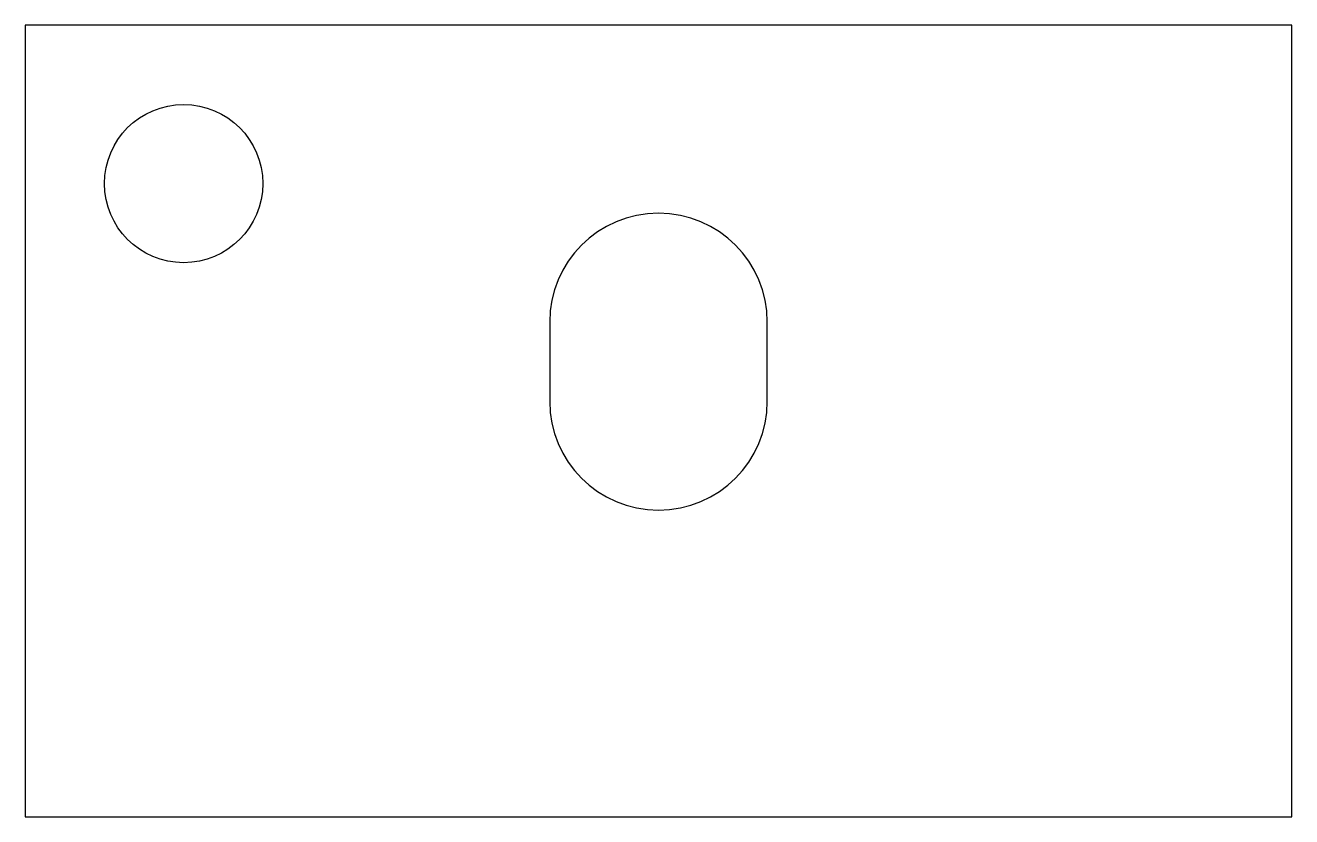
# Model space of a CAD drawing. Header units: millimetres. Extents: x 0 to 32, y 0 to 20.
import ezdxf

# ---------------------------------------------------------------- set-up
doc = ezdxf.new("R2010")
doc.units = ezdxf.units.MM
for name, color, linetype in [('HANGING', 7, 'Continuous'), ('OUTLINE', 7, 'Continuous'), ('SLOTS', 7, 'Continuous')]:
    doc.layers.add(name, color=color, linetype=linetype)

msp = doc.modelspace()

# ---------------------------------------------------------------- linework, layer by layer
at = {"layer": 'HANGING'}
msp.add_circle((4, 16), 2, dxfattribs=at)
at = {"layer": 'OUTLINE'}
msp.add_lwpolyline([(0, 0), (32, 0), (32, 20), (0, 20)], close=True, dxfattribs=at)
at = {"layer": 'SLOTS'}
for p, q in [((13.25, 12.5), (13.25, 10.5)), ((18.75, 10.5), (18.75, 12.5))]:
    msp.add_line(p, q, dxfattribs=at)
for centre, start, end in [((16, 12.5), 0, 180), ((16, 10.5), 180, 0)]:
    msp.add_arc(centre, 2.75, start, end, dxfattribs=at)

doc.saveas('drawing.dxf')
